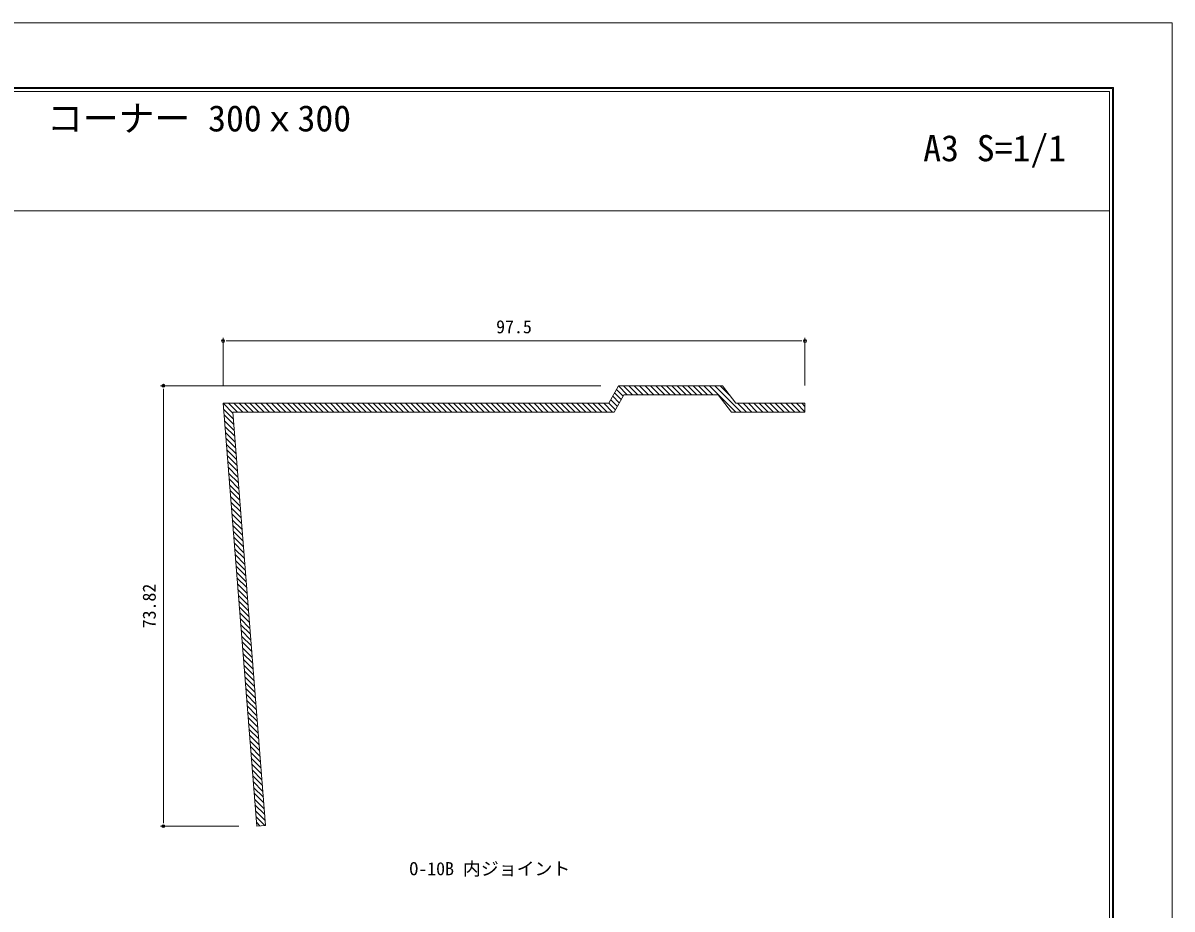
# Model space of a CAD drawing. Units: millimetres on the paper. Extents: x -210 to 210, y -148 to 148.
# Drawn here: x 17.5 to 210, y 0 to 148.5 of the extents above; entities that cross this region are included whole.
import ezdxf
from ezdxf.enums import TextEntityAlignment as Align

# ---------------------------------------------------------------- set-up
doc = ezdxf.new("R2010")
doc.units = ezdxf.units.MM
for name, color, linetype, lineweight in [('0-0_0', 7, 'Continuous', 9), ('0-1_1-1図枠', 3, 'Continuous', 18), ('0-3_2-1寸法', 7, 'Continuous', 9), ('0-4_Defpoints', 7, 'Continuous', 9), ('0-5_5-1実寸型', 1, 'Continuous', 18), ('0-6_6-1ハッチング', 6, 'Continuous', 18)]:
    doc.layers.add(name, color=color, linetype=linetype, lineweight=lineweight)
doc.layers.add('0-8_1-4文字', color=7, linetype='Continuous')
doc.styles.add('ＭＳ ゴシック', font='')
doc.styles.get('ＭＳ ゴシック').set_extended_font_data('MS Gothic')

# ---------------------------------------------------------------- blocks, each defined once
blk = doc.blocks.new('_Dot')
at = {"layer": '0-0_0'}
for p, q in [((-4, 0), (-8, 0)), ((2, 0), (-2, 0))]:
    blk.add_line(p, q, dxfattribs=at)
blk.add_circle((0, 0), 2, dxfattribs=at)

msp = doc.modelspace()

# ---------------------------------------------------------------- linework, layer by layer
at = {"layer": '0-1_1-1図枠'}
for p, q in [((-200, 137.5), (200, 137.5)), ((-199.5, 137), (199.5, 137)), ((199.5, 137), (199.5, -137)), ((200, 137.5), (200, -137.5)), ((-199.5, 117), (199.5, 117))]:
    msp.add_line(p, q, dxfattribs=at)
at = {"layer": '0-3_2-1寸法'}
for p, q in [((51, 87.754), (51, 95.706)), ((147.5, 95.206), (52, 95.206)), ((148.5, 87.754), (148.5, 95.706)), ((114.277, 87.704), (40.5, 87.704)), ((41, 86.704), (41, 14.886)), ((53.627, 13.886), (40.5, 13.886))]:
    msp.add_line(p, q, dxfattribs=at)
at = {"layer": '0-4_Defpoints'}
for p, q in [((-200.2, 137.7), (200.2, 137.7)), ((-200.2, 137.7), (200.2, 137.7)), ((200.2, 137.7), (200.2, -137.7)), ((200.2, 137.7), (200.2, -137.7))]:
    msp.add_line(p, q, dxfattribs=at)
msp.add_lwpolyline([(-210, -148.5), (-210, 148.5), (210, 148.5), (210, -148.5)], close=True, dxfattribs=at)
at = {"layer": '0-5_5-1実寸型'}
msp.add_lwpolyline([(56.627, 13.886), (51, 84.754), (115.637, 84.754), (117.277, 87.704), (134.688, 87.704), (136.908, 84.754), (148.5, 84.754), (148.5, 83.254), (136.16, 83.254), (133.94, 86.204), (118.16, 86.204), (116.52, 83.254), (52.624, 83.254), (58.122, 14.004)], close=True, dxfattribs=at)
at = {"layer": '0-6_6-1ハッチング'}
for p, q in [((118.035, 85.979), (116.932, 87.082)), ((118.708, 86.204), (117.253, 87.659)), ((119.606, 86.204), (118.106, 87.704)), ((120.504, 86.204), (119.004, 87.704)), ((121.402, 86.204), (119.902, 87.704)), ((122.3, 86.204), (120.8, 87.704)), ((123.198, 86.204), (121.698, 87.704)), ((124.096, 86.204), (122.596, 87.704)), ((124.994, 86.204), (123.494, 87.704)), ((125.892, 86.204), (124.392, 87.704)), ((126.79, 86.204), (125.29, 87.704)), ((127.688, 86.204), (126.188, 87.704)), ((128.586, 86.204), (127.086, 87.704)), ((129.484, 86.204), (127.984, 87.704)), ((130.382, 86.204), (128.882, 87.704)), ((131.28, 86.204), (129.78, 87.704)), ((132.178, 86.204), (130.678, 87.704)), ((133.076, 86.204), (131.576, 87.704)), ((136.924, 83.254), (132.474, 87.704)), ((137.822, 83.254), (133.372, 87.704)), ((135.959, 86.015), (134.27, 87.704)), ((52.633, 83.13), (51.01, 84.754)), ((53.408, 83.254), (51.908, 84.754)), ((54.306, 83.254), (52.806, 84.754)), ((55.204, 83.254), (53.704, 84.754)), ((56.102, 83.254), (54.602, 84.754)), ((57, 83.254), (55.5, 84.754)), ((57.898, 83.254), (56.398, 84.754)), ((58.796, 83.254), (57.296, 84.754)), ((59.694, 83.254), (58.194, 84.754)), ((60.592, 83.254), (59.092, 84.754)), ((61.49, 83.254), (59.99, 84.754)), ((62.388, 83.254), (60.888, 84.754)), ((63.286, 83.254), (61.786, 84.754)), ((64.184, 83.254), (62.684, 84.754)), ((65.082, 83.254), (63.582, 84.754)), ((65.98, 83.254), (64.48, 84.754)), ((66.878, 83.254), (65.378, 84.754)), ((67.776, 83.254), (66.276, 84.754)), ((68.674, 83.254), (67.174, 84.754)), ((69.572, 83.254), (68.072, 84.754)), ((70.47, 83.254), (68.97, 84.754)), ((71.368, 83.254), (69.868, 84.754)), ((72.266, 83.254), (70.766, 84.754)), ((73.164, 83.254), (71.664, 84.754)), ((74.062, 83.254), (72.562, 84.754)), ((74.96, 83.254), (73.46, 84.754)), ((75.858, 83.254), (74.358, 84.754)), ((76.757, 83.254), (75.257, 84.754)), ((77.655, 83.254), (76.155, 84.754)), ((78.553, 83.254), (77.053, 84.754)), ((79.451, 83.254), (77.951, 84.754)), ((80.349, 83.254), (78.849, 84.754)), ((81.247, 83.254), (79.747, 84.754)), ((82.145, 83.254), (80.645, 84.754)), ((83.043, 83.254), (81.543, 84.754)), ((83.941, 83.254), (82.441, 84.754)), ((84.839, 83.254), (83.339, 84.754)), ((85.737, 83.254), (84.237, 84.754)), ((86.635, 83.254), (85.135, 84.754)), ((87.533, 83.254), (86.033, 84.754)), ((88.431, 83.254), (86.931, 84.754)), ((89.329, 83.254), (87.829, 84.754)), ((90.227, 83.254), (88.727, 84.754)), ((91.125, 83.254), (89.625, 84.754)), ((92.023, 83.254), (90.523, 84.754)), ((92.921, 83.254), (91.421, 84.754)), ((93.819, 83.254), (92.319, 84.754)), ((94.717, 83.254), (93.217, 84.754)), ((95.615, 83.254), (94.115, 84.754)), ((96.513, 83.254), (95.013, 84.754)), ((97.411, 83.254), (95.911, 84.754)), ((98.309, 83.254), (96.809, 84.754)), ((99.207, 83.254), (97.707, 84.754)), ((100.105, 83.254), (98.605, 84.754)), ((101.003, 83.254), (99.503, 84.754)), ((101.901, 83.254), (100.401, 84.754)), ((102.799, 83.254), (101.299, 84.754)), ((103.697, 83.254), (102.197, 84.754)), ((104.595, 83.254), (103.095, 84.754)), ((105.493, 83.254), (103.993, 84.754)), ((106.391, 83.254), (104.891, 84.754)), ((107.289, 83.254), (105.789, 84.754)), ((108.187, 83.254), (106.687, 84.754)), ((109.085, 83.254), (107.585, 84.754)), ((109.983, 83.254), (108.483, 84.754)), ((110.881, 83.254), (109.381, 84.754)), ((111.78, 83.254), (110.28, 84.754)), ((112.678, 83.254), (111.178, 84.754)), ((113.576, 83.254), (112.076, 84.754)), ((114.474, 83.254), (112.974, 84.754)), ((115.372, 83.254), (113.872, 84.754)), ((116.27, 83.254), (114.77, 84.754)), ((116.751, 83.67), (115.648, 84.773)), ((117.072, 84.247), (115.969, 85.35)), ((117.393, 84.824), (116.29, 85.927)), ((117.714, 85.401), (116.611, 86.504)), ((138.72, 83.254), (137.22, 84.754)), ((139.618, 83.254), (138.118, 84.754)), ((140.516, 83.254), (139.016, 84.754)), ((141.414, 83.254), (139.914, 84.754)), ((142.312, 83.254), (140.812, 84.754)), ((143.21, 83.254), (141.71, 84.754)), ((144.108, 83.254), (142.608, 84.754)), ((145.006, 83.254), (143.506, 84.754)), ((145.904, 83.254), (144.404, 84.754)), ((146.803, 83.254), (145.303, 84.754)), ((147.701, 83.254), (146.201, 84.754)), ((148.5, 83.352), (147.099, 84.754)), ((148.5, 84.25), (147.997, 84.754)), ((52.711, 82.155), (51.076, 83.789)), ((52.788, 81.179), (51.154, 82.814)), ((52.866, 80.204), (51.231, 81.838)), ((52.943, 79.228), (51.309, 80.863)), ((53.021, 78.253), (51.386, 79.887)), ((53.098, 77.277), (51.464, 78.912)), ((53.176, 76.302), (51.541, 77.936)), ((53.253, 75.326), (51.619, 76.961)), ((53.33, 74.351), (51.696, 75.985)), ((53.408, 73.375), (51.773, 75.01)), ((53.485, 72.4), (51.851, 74.034)), ((53.563, 71.424), (51.928, 73.059)), ((53.64, 70.449), (52.006, 72.083)), ((53.718, 69.473), (52.083, 71.108)), ((53.795, 68.498), (52.161, 70.132)), ((53.873, 67.522), (52.238, 69.157)), ((53.95, 66.547), (52.316, 68.181)), ((54.028, 65.571), (52.393, 67.206)), ((54.105, 64.596), (52.471, 66.23)), ((54.183, 63.62), (52.548, 65.255)), ((54.26, 62.645), (52.625, 64.279)), ((54.337, 61.669), (52.703, 63.304)), ((54.415, 60.694), (52.78, 62.328)), ((54.492, 59.718), (52.858, 61.353)), ((54.57, 58.743), (52.935, 60.377)), ((54.647, 57.767), (53.013, 59.402)), ((54.725, 56.792), (53.09, 58.426)), ((54.802, 55.816), (53.168, 57.451)), ((54.88, 54.841), (53.245, 56.475)), ((54.957, 53.866), (53.323, 55.5)), ((55.035, 52.89), (53.4, 54.525)), ((55.112, 51.915), (53.477, 53.549)), ((55.189, 50.939), (53.555, 52.574)), ((55.267, 49.964), (53.632, 51.598)), ((55.344, 48.988), (53.71, 50.623)), ((55.422, 48.013), (53.787, 49.647)), ((55.499, 47.037), (53.865, 48.672)), ((55.577, 46.062), (53.942, 47.696)), ((55.654, 45.086), (54.02, 46.721)), ((55.732, 44.111), (54.097, 45.745)), ((55.809, 43.135), (54.175, 44.77)), ((55.887, 42.16), (54.252, 43.794)), ((55.964, 41.184), (54.33, 42.819)), ((56.041, 40.209), (54.407, 41.843)), ((56.119, 39.233), (54.484, 40.868)), ((56.196, 38.258), (54.562, 39.892)), ((56.274, 37.282), (54.639, 38.917)), ((56.351, 36.307), (54.717, 37.941)), ((56.429, 35.331), (54.794, 36.966)), ((56.506, 34.356), (54.872, 35.99)), ((56.584, 33.38), (54.949, 35.015)), ((56.661, 32.405), (55.027, 34.039)), ((56.739, 31.429), (55.104, 33.064)), ((56.816, 30.454), (55.182, 32.088)), ((56.894, 29.478), (55.259, 31.113)), ((56.971, 28.503), (55.336, 30.137)), ((57.048, 27.527), (55.414, 29.162)), ((57.126, 26.552), (55.491, 28.186)), ((57.203, 25.576), (55.569, 27.211)), ((57.281, 24.601), (55.646, 26.236)), ((57.358, 23.626), (55.724, 25.26)), ((57.436, 22.65), (55.801, 24.285)), ((57.513, 21.675), (55.879, 23.309)), ((57.591, 20.699), (55.956, 22.334)), ((57.668, 19.724), (56.034, 21.358)), ((57.746, 18.748), (56.111, 20.383)), ((57.823, 17.773), (56.188, 19.407)), ((57.9, 16.797), (56.266, 18.432)), ((57.978, 15.822), (56.343, 17.456)), ((58.055, 14.846), (56.421, 16.481)), ((58.008, 13.995), (56.498, 15.505)), ((57.176, 13.929), (56.576, 14.53))]:
    msp.add_line(p, q, dxfattribs=at)

# ---------------------------------------------------------------- block references
at = {"layer": '0-3_2-1寸法', "xscale": 0.125, "yscale": 0.125}
for p, rotation in [((51, 95.206), 180), ((41, 87.704), 90), ((41, 13.886), 270)]:
    msp.add_blockref('_Dot', p, dxfattribs=dict(at, rotation=rotation))
msp.add_blockref('_Dot', (148.5, 95.206), dxfattribs=at)

# ---------------------------------------------------------------- texts
at = {"layer": '0-3_2-1寸法', "style": 'ＭＳ ゴシック'}
for s, p in [('97.5', (96.75, 95.831)), ('O-10B 内ジョイント', (82.207, 5))]:
    msp.add_text(s, height=2.199, dxfattribs=at).set_placement(p, align=Align.BOTTOM_LEFT)
msp.add_text('73.82', height=2.199, rotation=90, dxfattribs=at).set_placement((40.375, 47.045), align=Align.BOTTOM_LEFT)
at = {"layer": '0-8_1-4文字', "style": 'ＭＳ ゴシック'}
for s, p in [('コーナー 300ｘ300', (21.5, 129)), ('A3 S=1/1', (168.312, 124))]:
    msp.add_text(s, height=4.399, dxfattribs=at).set_placement(p, align=Align.BOTTOM_LEFT)

doc.saveas('drawing.dxf')
